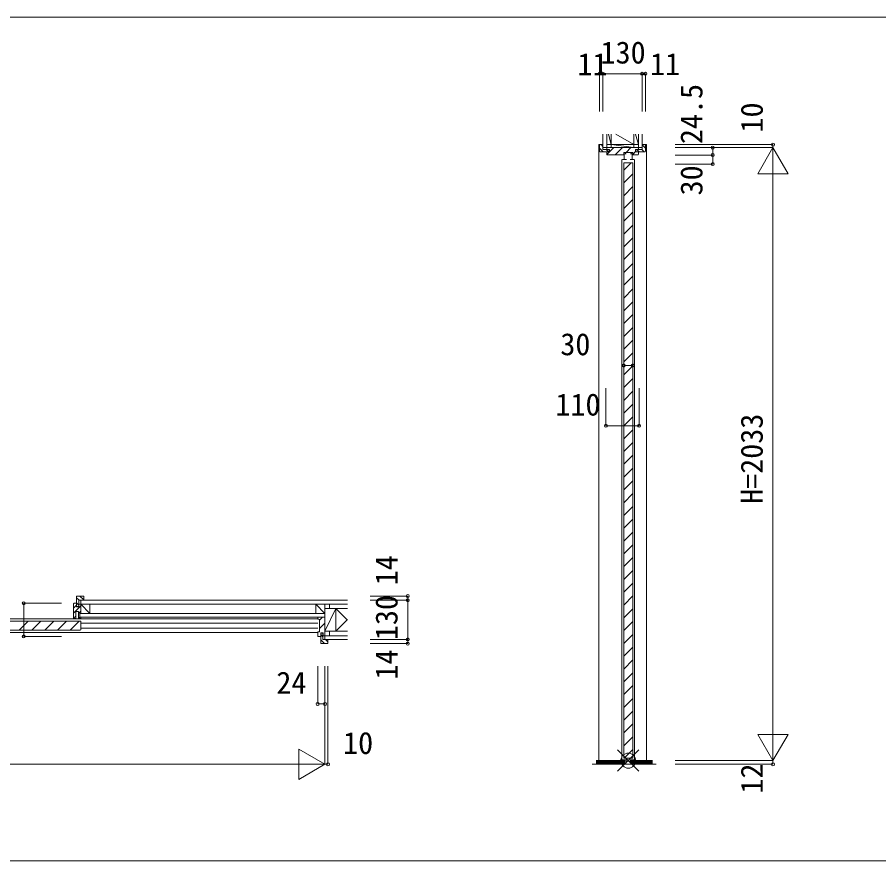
# Model space of a CAD drawing. Units: millimetres, scale not verified. Extents: x -21025 to 7656, y -14850 to 5150.
# Drawn here: x -18320 to -15461, y -14850 to -12052 of the extents above; entities that cross this region are included whole.
import ezdxf
from ezdxf.enums import TextEntityAlignment as Align

# ---------------------------------------------------------------- set-up
doc = ezdxf.new("R2010")
doc.units = ezdxf.units.MM
doc.header["$LTSCALE"] = 50
for name, color, linetype, lineweight in [('0-1_YKK_F1', 7, 'Continuous', 9), ('0-2_YKK_IN', 7, 'Continuous', 9), ('0-4_YKK_N1', 2, 'Continuous', 9), ('0-5_YKK_B1', 4, 'Continuous', 9), ('0-6_YKK_C1', 4, 'Continuous', 9), ('0-7_YKK_Z1', 7, 'Continuous', 9)]:
    doc.layers.add(name, color=color, linetype=linetype, lineweight=lineweight)
doc.styles.add('ＭＳ ゴシック', font='')
doc.styles.get('ＭＳ ゴシック').set_extended_font_data('MS Gothic')

msp = doc.modelspace()

# ---------------------------------------------------------------- linework, layer by layer
at = {"layer": '0-1_YKK_F1'}
for p, q in [((-21025, -12052.5), (7475, -12052.5)), ((-21025, -14850), (7656.02, -14850))]:
    msp.add_line(p, q, dxfattribs=at)
at = {"layer": '0-2_YKK_IN'}
for p, q in [((-16327.54, -14482.64), (-16256.83, -14553.36)), ((-16327.54, -14553.36), (-16256.83, -14482.64))]:
    msp.add_line(p, q, dxfattribs=at)
msp.add_circle((-16292.19, -14518), 25, dxfattribs=at)
at = {"layer": '0-4_YKK_N1'}
for p, q in [((-16376.19, -12240), (-16246.19, -12240)), ((-16376.19, -12240), (-16376.19, -12365)), ((-16246.19, -12240), (-16246.19, -12365)), ((-16137, -12475), (-15812, -12475)), ((-16012, -12509.5), (-16012, -12485)), ((-15862, -12571.6), (-15812, -12485)), ((-15812, -12475), (-15812, -14518)), ((-16137, -12509.5), (-16012, -12509.5)), ((-16012, -12509.5), (-16012, -12539.5)), ((-16137, -12539.5), (-16012, -12539.5)), ((-15862, -12571.6), (-15762, -12571.6)), ((-16307.19, -13207.51), (-16277.19, -13207.51)), ((-16366.19, -13407.51), (-16366.19, -13282.51)), ((-16256.19, -13407.51), (-16256.19, -13282.51)), ((-16366.19, -13407.51), (-16256.19, -13407.51)), ((-17148.92, -13972), (-17023.92, -13972)), ((-17023.92, -13986), (-17023.92, -13972)), ((-18298.18, -13996), (-18173.18, -13996)), ((-17148.92, -13986), (-17023.92, -13986)), ((-17148.92, -14116), (-17023.92, -14116)), ((-17148.92, -14130), (-17023.92, -14130)), ((-17322.68, -14205), (-17322.68, -14330)), ((-17298.68, -14205), (-17298.68, -14530)), ((-17288.68, -14205), (-17288.68, -14530)), ((-17322.68, -14330), (-17298.68, -14330)), ((-15862, -14431.4), (-15812, -14518)), ((-15862, -14431.4), (-15762, -14431.4)), ((-15812, -14518), (-15762, -14431.4)), ((-17385.29, -14480), (-17298.68, -14530)), ((-17385.29, -14480), (-17385.29, -14580)), ((-16137, -14518), (-15812, -14518)), ((-15812, -14518), (-15812, -14530)), ((-20545.68, -14530), (-17298.68, -14530)), ((-17385.29, -14580), (-17298.68, -14530)), ((-17298.68, -14530), (-17288.68, -14530)), ((-16137, -14530), (-15812, -14530))]:
    msp.add_line(p, q, dxfattribs=at)
for points in [[(-16376.19, -12240), (-16387.19, -12240), (-16387.19, -12365)], [(-16246.19, -12240), (-16235.19, -12240), (-16235.19, -12365)], [(-16137, -12485), (-15812, -12485), (-15762, -12571.6)], [(-18298.18, -13996), (-18298.18, -14106), (-18173.18, -14106)], [(-17023.92, -13986), (-17023.92, -14116), (-17023.92, -14130)]]:
    msp.add_lwpolyline(points, dxfattribs=at)
for centre in [(-16387.19, -12240), (-16376.19, -12240), (-16246.19, -12240), (-16235.19, -12240), (-16012, -12485), (-15812, -12475), (-16012, -12509.5), (-16012, -12539.5), (-16307.19, -13207.51), (-16277.19, -13207.51), (-16366.19, -13407.51), (-16256.19, -13407.51), (-17023.92, -13972), (-18298.18, -13996), (-17023.92, -13986), (-18298.18, -14106), (-17023.92, -14116), (-17023.92, -14130), (-17322.68, -14330), (-17298.68, -14330), (-17288.68, -14530), (-15812, -14530)]:
    msp.add_circle(centre, 5, dxfattribs=at)
at = {"layer": '0-5_YKK_B1'}
for p, q in [((-18122.68, -14007), (-18122.68, -13974)), ((-18122.68, -13978), (-18114.68, -13986)), ((-18120.68, -13972), (-18100.68, -13972)), ((-18111.71, -13972), (-18098.68, -13985.02)), ((-18098.68, -13974), (-18098.68, -13986)), ((-18132.68, -14047), (-18132.68, -13998)), ((-18132.68, -14012.04), (-18122.68, -14002.04)), ((-18132.68, -14029.01), (-18108.68, -14005.01)), ((-18130.68, -13996), (-18122.68, -13996)), ((-18122.68, -13994.97), (-18115.18, -14002.47)), ((-18122.68, -13996), (-18122.68, -14003)), ((-18122.68, -14003), (-18122.68, -14008)), ((-18115.18, -14007), (-18122.68, -14007)), ((-18115.18, -13986), (-18115.18, -14007)), ((-18098.68, -13986), (-18115.18, -13986)), ((-18114.98, -13999.5), (-18113.98, -13998.5)), ((-18114.98, -14008), (-18114.98, -13999.5)), ((-18113.98, -13998.5), (-18108.68, -13998.5)), ((-18108.68, -13998.5), (-18108.68, -14029)), ((-18125.43, -14023.5), (-18125.43, -14042.25)), ((-18115.93, -14023.5), (-18125.43, -14023.5)), ((-18122.68, -14008), (-18114.98, -14008)), ((-18115.93, -14029.23), (-18108.68, -14021.98)), ((-18115.93, -14042.25), (-18115.93, -14023.5)), ((-18111.68, -14029), (-18111.68, -14042)), ((-18108.68, -14029), (-18111.68, -14029)), ((-20521.68, -14047.5), (-17322.68, -14047.5)), ((-18918.88, -14054.85), (-18111.48, -14054.85)), ((-18313.56, -14084.85), (-18283.56, -14054.85)), ((-18271.13, -14084.85), (-18241.13, -14054.85)), ((-18228.71, -14084.85), (-18198.71, -14054.85)), ((-18186.28, -14084.85), (-18156.28, -14054.85)), ((-18143.85, -14084.85), (-18113.85, -14054.85)), ((-18132.68, -14045.98), (-18125.43, -14038.73)), ((-18125.43, -14047), (-18132.68, -14047)), ((-18125.43, -14042.25), (-18125.43, -14047)), ((-18115.93, -14046.2), (-18111.68, -14041.95)), ((-18115.93, -14047), (-18115.93, -14042.25)), ((-18108.68, -14047), (-18115.93, -14047)), ((-18111.68, -14042), (-18108.68, -14042)), ((-18108.68, -14042), (-17322.68, -14042)), ((-18108.68, -14042), (-18108.68, -14047)), ((-18108.18, -14081.55), (-18108.18, -14058.15)), ((-18108.18, -14061.5), (-17322.68, -14061.5)), ((-17322.68, -14042), (-17322.68, -14048)), ((-17315.68, -14042), (-17322.68, -14042)), ((-17321.68, -14049), (-17318.68, -14049)), ((-17316.68, -14051.96), (-17306.72, -14042)), ((-17316.68, -14051), (-17316.68, -14089)), ((-17316.68, -14080.25), (-17298.68, -14062.25)), ((-17298.68, -14042), (-17315.68, -14042)), ((-17298.68, -14103.5), (-17298.68, -14042)), ((-20521.68, -14092.5), (-17322.68, -14092.5)), ((-18918.88, -14084.85), (-18111.48, -14084.85)), ((-18108.18, -14078.5), (-17322.68, -14078.5)), ((-17322.68, -14092), (-17322.68, -14104)), ((-17318.68, -14091), (-17321.68, -14091)), ((-17320.68, -14106), (-17312.68, -14106)), ((-17312.68, -14094), (-17304.98, -14094)), ((-17312.68, -14099), (-17312.68, -14094)), ((-17305.18, -14095), (-17312.68, -14095)), ((-17312.68, -14095), (-17312.68, -14128)), ((-17312.68, -14106), (-17312.68, -14099)), ((-17312.68, -14100.06), (-17305.18, -14107.56)), ((-17312.68, -14117.03), (-17299.72, -14130)), ((-17305.18, -14116), (-17305.18, -14095)), ((-17288.68, -14116), (-17305.18, -14116)), ((-17304.98, -14094), (-17304.98, -14102.5)), ((-17304.98, -14102.5), (-17303.98, -14103.5)), ((-17303.98, -14103.5), (-17298.68, -14103.5)), ((-17296.75, -14116), (-17288.68, -14124.06)), ((-17288.68, -14128), (-17288.68, -14116)), ((-17310.68, -14130), (-17290.68, -14130))]:
    msp.add_line(p, q, dxfattribs=at)
for centre, radius, start, end in [((-18120.68, -13974), 2, 90, 179.99998), ((-18100.68, -13974), 2, 0, 89.99998), ((-18130.68, -13998), 2, 90, 179.99998), ((-18111.48, -14058.15), 3.3, 0, 90), ((-17321.68, -14048), 1, 180, 269.99998), ((-17318.68, -14051), 2, 0, 89.99998), ((-18111.48, -14081.55), 3.3, 270, 0), ((-17321.68, -14092), 1, 90, 179.99998), ((-17318.68, -14089), 2, 270, 359.99998), ((-17320.68, -14104), 2, 180, 269.99998), ((-17310.68, -14128), 2, 180, 269.99998), ((-17290.68, -14128), 2, 270, 359.99998)]:
    msp.add_arc(centre, radius, start, end, dxfattribs=at)
at = {"layer": '0-6_YKK_C1'}
for p, q in [((-16390.19, -12475), (-16390.19, -14518)), ((-16385.19, -12475), (-16390.19, -12475)), ((-16387.19, -12477), (-16387.19, -12497)), ((-16387.19, -12486.84), (-16375.03, -12499)), ((-16376.19, -12475), (-16385.19, -12475)), ((-16382.06, -12475), (-16376.19, -12480.87)), ((-16376.19, -12491.5), (-16376.19, -12475)), ((-16355.19, -12491.5), (-16376.19, -12491.5)), ((-16365.56, -12491.5), (-16358.06, -12499)), ((-16363.69, -12485), (-16363.69, -12490.3)), ((-16258.69, -12485), (-16363.69, -12485)), ((-16363.69, -12490.3), (-16362.69, -12491.3)), ((-16363.32, -12508.16), (-16340.16, -12485)), ((-16362.69, -12491.3), (-16354.19, -12491.3)), ((-16355.19, -12499), (-16355.19, -12491.5)), ((-16354.19, -12491.3), (-16354.19, -12499)), ((-16335.88, -12509), (-16311.88, -12485)), ((-16299.2, -12500.6), (-16283.6, -12485)), ((-16268.19, -12491.3), (-16259.69, -12491.3)), ((-16268.19, -12499), (-16268.19, -12491.3)), ((-16267.19, -12491.5), (-16246.19, -12491.5)), ((-16267.19, -12499), (-16267.19, -12491.5)), ((-16263.92, -12491.5), (-16256.42, -12499)), ((-16261.61, -12491.3), (-16258.69, -12488.38)), ((-16259.69, -12491.3), (-16258.69, -12490.3)), ((-16258.69, -12490.3), (-16258.69, -12485)), ((-16246.95, -12491.5), (-16239.45, -12499)), ((-16246.19, -12475), (-16237.19, -12475)), ((-16246.19, -12491.5), (-16246.19, -12475)), ((-16246.19, -12475.29), (-16235.19, -12486.29)), ((-16237.19, -12475), (-16232.19, -12475)), ((-16235.19, -12477), (-16235.19, -12497)), ((-16232.19, -12475), (-16232.19, -14518)), ((-16385.19, -12499), (-16355.19, -12499)), ((-16363.69, -12499), (-16363.69, -12507)), ((-16356.69, -12499), (-16363.69, -12499)), ((-16361.69, -12509), (-16307.29, -12509)), ((-16354.19, -12499), (-16356.69, -12499)), ((-16314.99, -12509.2), (-16305.29, -12509.2)), ((-16307.6, -12509), (-16306.79, -12508.19)), ((-16307.29, -12509), (-16306.79, -12508.5)), ((-16306.79, -12500.6), (-16300.69, -12500.6)), ((-16306.79, -12508.5), (-16306.79, -12500.6)), ((-16305.29, -12505.7), (-16305.29, -12524.2)), ((-16299.59, -12505.7), (-16305.29, -12505.7)), ((-16301.59, -12505.7), (-16301.59, -12500.6)), ((-16300.69, -12500.6), (-16283.69, -12500.6)), ((-16300.69, -12500.6), (-16283.69, -12500.6)), ((-16300.69, -12500.6), (-16283.69, -12500.6)), ((-16284.79, -12505.7), (-16279.09, -12505.7)), ((-16283.69, -12500.6), (-16277.59, -12500.6)), ((-16282.79, -12500.6), (-16282.79, -12505.7)), ((-16279.09, -12505.7), (-16279.09, -12524.2)), ((-16269.39, -12509.2), (-16279.09, -12509.2)), ((-16277.59, -12507.28), (-16268.19, -12497.88)), ((-16277.59, -12500.6), (-16277.59, -12508.5)), ((-16277.59, -12508.5), (-16277.09, -12509)), ((-16277.09, -12509), (-16260.69, -12509)), ((-16265.69, -12499), (-16268.19, -12499)), ((-16237.19, -12499), (-16267.19, -12499)), ((-16258.69, -12499), (-16265.69, -12499)), ((-16258.69, -12507), (-16258.69, -12499)), ((-16313.19, -14515), (-16313.19, -12524.38)), ((-16298.39, -12524.2), (-16310.99, -12524.2)), ((-16307.19, -14510), (-16307.19, -12535)), ((-16307.19, -12535), (-16277.19, -12535)), ((-16307.19, -12559.42), (-16282.77, -12535)), ((-16285.99, -12524.2), (-16273.39, -12524.2)), ((-16277.19, -14510), (-16277.19, -12535)), ((-16271.19, -14515), (-16271.19, -12524.38)), ((-16307.19, -12601.84), (-16277.19, -12571.84)), ((-16307.19, -12644.27), (-16277.19, -12614.27)), ((-16307.19, -12686.69), (-16277.19, -12656.69)), ((-16307.19, -12729.12), (-16277.19, -12699.12)), ((-16307.19, -12771.55), (-16277.19, -12741.55)), ((-16307.19, -12813.97), (-16277.19, -12783.97)), ((-16307.19, -12856.4), (-16277.19, -12826.4)), ((-16307.19, -12898.83), (-16277.19, -12868.83)), ((-16307.19, -12941.25), (-16277.19, -12911.25)), ((-16307.19, -12983.68), (-16277.19, -12953.68)), ((-16307.19, -13026.11), (-16277.19, -12996.11)), ((-16307.19, -13068.53), (-16277.19, -13038.53)), ((-16307.19, -13110.96), (-16277.19, -13080.96)), ((-16307.19, -13153.38), (-16277.19, -13123.38)), ((-16307.19, -13195.81), (-16277.19, -13165.81)), ((-16307.19, -13238.24), (-16277.19, -13208.24)), ((-16307.19, -13280.66), (-16277.19, -13250.66)), ((-16307.19, -13323.09), (-16277.19, -13293.09)), ((-16307.19, -13365.52), (-16277.19, -13335.52)), ((-16307.19, -13407.94), (-16277.19, -13377.94)), ((-16307.19, -13450.37), (-16277.19, -13420.37)), ((-16307.19, -13492.8), (-16277.19, -13462.8)), ((-16307.19, -13535.22), (-16277.19, -13505.22)), ((-16307.19, -13577.65), (-16277.19, -13547.65)), ((-16307.19, -13620.07), (-16277.19, -13590.07)), ((-16307.19, -13662.5), (-16277.19, -13632.5)), ((-16307.19, -13704.93), (-16277.19, -13674.93)), ((-16307.19, -13747.35), (-16277.19, -13717.35)), ((-16307.19, -13789.78), (-16277.19, -13759.78)), ((-16307.19, -13832.21), (-16277.19, -13802.21)), ((-16307.19, -13874.63), (-16277.19, -13844.63)), ((-16307.19, -13917.06), (-16277.19, -13887.06)), ((-16307.19, -13959.49), (-16277.19, -13929.49)), ((-16307.19, -14001.91), (-16277.19, -13971.91)), ((-16307.19, -14044.34), (-16277.19, -14014.34)), ((-16307.19, -14086.77), (-16277.19, -14056.77)), ((-16307.19, -14129.19), (-16277.19, -14099.19)), ((-16307.19, -14171.62), (-16277.19, -14141.62)), ((-16307.19, -14214.04), (-16277.19, -14184.04)), ((-16307.19, -14256.47), (-16277.19, -14226.47)), ((-16307.19, -14298.9), (-16277.19, -14268.9)), ((-16307.19, -14341.32), (-16277.19, -14311.32)), ((-16307.19, -14383.75), (-16277.19, -14353.75)), ((-16307.19, -14426.18), (-16277.19, -14396.18)), ((-16307.19, -14468.6), (-16277.19, -14438.6)), ((-16306.16, -14510), (-16277.19, -14481.03)), ((-16314.69, -14517.8), (-16314.69, -14517.2)), ((-16308.69, -14515.2), (-16300.49, -14515.2)), ((-16307.19, -14510), (-16277.19, -14510)), ((-16300.64, -14515), (-16299.19, -14515)), ((-16300.49, -14515.2), (-16300.49, -14530)), ((-16299.19, -14515), (-16299.19, -14523)), ((-16285.19, -14519.5), (-16299.19, -14519.5)), ((-16285.19, -14515), (-16283.74, -14515)), ((-16285.19, -14523), (-16285.19, -14515)), ((-16283.89, -14515.2), (-16275.69, -14515.2)), ((-16283.89, -14530), (-16283.89, -14515.2)), ((-16269.69, -14517.8), (-16269.69, -14517.2)), ((-16300.49, -14530), (-16283.89, -14530))]:
    msp.add_line(p, q, dxfattribs=at)
for centre, radius, start, end in [((-16385.19, -12477), 2, 90, 179.99998), ((-16237.19, -12477), 2, 0, 89.99998), ((-16385.19, -12497), 2, 180, 269.99998), ((-16361.69, -12507), 2, 180, 269.99998), ((-16260.69, -12507), 2, 270, 359.99998), ((-16237.19, -12497), 2, 270, 359.99998), ((-16308.69, -14525.2), 10, 90, 126.86989), ((-16275.69, -14525.2), 10, 53.1301, 89.99998)]:
    msp.add_arc(centre, radius, start, end, dxfattribs=at)
at = {"layer": '0-7_YKK_Z1'}
for p, q in [((-16376.19, -12485), (-16376.19, -12440)), ((-16363.69, -12440), (-16363.69, -12485)), ((-16363.69, -12440), (-16363.69, -12475)), ((-16348.69, -12440), (-16348.69, -12475)), ((-16333.85, -12440), (-16273.69, -12475)), ((-16273.69, -12440), (-16273.69, -12475)), ((-16258.69, -12440), (-16258.69, -12485)), ((-16258.69, -12475), (-16258.69, -12440)), ((-16246.19, -12485), (-16246.19, -12440)), ((-16376.41, -12475), (-16376.19, -12475.22)), ((-16363.69, -12485), (-16376.19, -12485)), ((-16273.69, -12475), (-16348.69, -12475)), ((-16348.69, -12475), (-16273.69, -12475)), ((-16348.69, -12475), (-16348.69, -12485)), ((-16348.69, -12475), (-16273.69, -12485)), ((-16348.69, -12485), (-16273.69, -12485)), ((-16273.69, -12475), (-16273.69, -12485)), ((-16258.69, -12485), (-16246.19, -12485)), ((-17223.92, -13986), (-18108.68, -13986)), ((-18108.68, -13986), (-18108.68, -13998.5)), ((-18108.68, -13998.5), (-18078.68, -13998.5)), ((-18108.68, -13998.5), (-18078.68, -14029.5)), ((-18108.68, -14029.5), (-18108.68, -13998.5)), ((-17223.92, -13998.5), (-18108.68, -13998.5)), ((-17328.68, -13998.5), (-17298.68, -13998.5)), ((-17328.68, -13998.5), (-17298.68, -14029.5)), ((-17328.68, -14029.5), (-17328.68, -13998.5)), ((-17283.68, -13998.5), (-17283.68, -14013.5)), ((-17298.68, -14029.5), (-18111.68, -14029.5)), ((-18111.68, -14042), (-18111.68, -14029.5)), ((-17262.68, -14013.5), (-17298.68, -14088.5)), ((-17298.68, -14042), (-18111.68, -14042)), ((-17224.26, -14050.07), (-17262.68, -14088.5)), ((-17283.68, -14088.5), (-17283.68, -14103.5)), ((-17223.92, -14088.5), (-17262.68, -14088.5)), ((-17298.68, -14116), (-17298.68, -14103.5)), ((-17298.68, -14103.5), (-17223.92, -14103.5)), ((-17223.92, -14116), (-17298.68, -14116)), ((-16304.19, -14518), (-16398.21, -14518)), ((-16398.21, -14521), (-16304.19, -14521)), ((-16304.19, -14518), (-16304.19, -14530)), ((-16280.19, -14518), (-16280.19, -14530)), ((-16212, -14518), (-16280.19, -14518)), ((-16280.19, -14521), (-16212, -14521)), ((-16200.14, -14530), (-16412.21, -14530)), ((-16398.21, -14524), (-16304.19, -14524)), ((-16398.21, -14527), (-16304.19, -14527)), ((-16280.19, -14524), (-16212, -14524)), ((-16280.19, -14527), (-16212, -14527))]:
    msp.add_line(p, q, dxfattribs=at)
for points in [[(-16363.69, -12440.38), (-16363.69, -12475), (-16348.69, -12475)], [(-16348.69, -12440.38), (-16348.69, -12475), (-16358.07, -12440)], [(-16273.69, -12440.38), (-16273.69, -12475), (-16258.69, -12475)], [(-16258.69, -12440.38), (-16258.69, -12475), (-16268.07, -12440)], [(-18108.68, -14029.5), (-18078.68, -14029.5), (-18078.68, -13998.5)], [(-17328.68, -14029.5), (-17298.68, -14029.5), (-17298.68, -13998.5)], [(-17224.26, -14051.93), (-17262.68, -14013.5), (-17262.68, -14088.5), (-17298.68, -14088.5)], [(-17262.68, -14013.5), (-17298.68, -14013.5), (-17298.68, -14088.5)], [(-17223.92, -14013.5), (-17262.68, -14013.5), (-17262.68, -14088.5)]]:
    msp.add_lwpolyline(points, dxfattribs=at)

# ---------------------------------------------------------------- texts
at = {"layer": '0-4_YKK_N1', "color": 4, "style": 'ＭＳ ゴシック'}
for s, p in [('130', (-16384.23, -12228)), ('11', (-16460.62, -12266.62)), ('11', (-16220.05, -12266.52)), ('30', (-16517.61, -13195.51)), ('110', (-16533.9, -13395.51)), ('24', (-17459.97, -14318)), ('10', (-17238.43, -14518))]:
    msp.add_text(s, height=73.31, dxfattribs=at).set_placement(p, align=Align.BOTTOM_LEFT)
for s, p in [('24.5', (-16024, -12473.25)), ('10', (-15823.82, -12434.84)), ('30', (-16024, -12643.47)), ('H=2033', (-15824, -13666.5)), ('14', (-17035.92, -13936.6)), ('130', (-17035.92, -14118.26)), ('14', (-17035.92, -14249)), ('12', (-15823.82, -14627.3))]:
    msp.add_text(s, height=73.31, rotation=90, dxfattribs=at).set_placement(p, align=Align.BOTTOM_LEFT)

doc.saveas('drawing.dxf')
